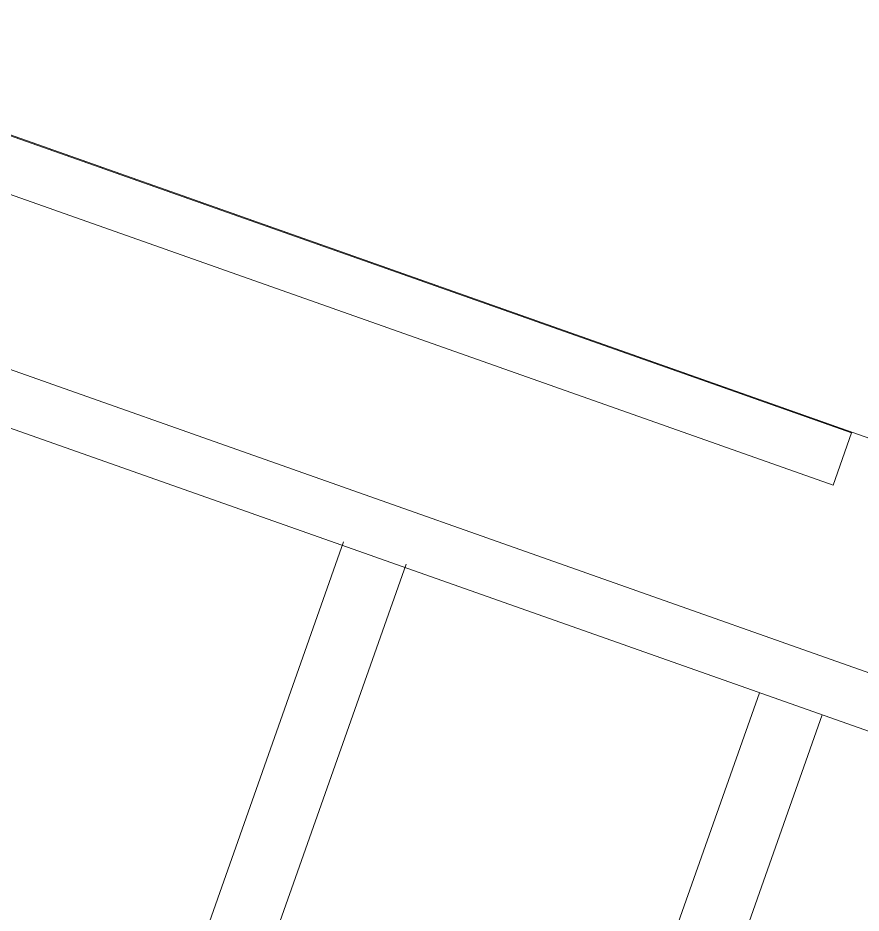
# Model space of a CAD drawing. Header units: centimetres. Extents: x -38353 to 28366, y -42745 to 17597.
# Drawn here: x -20545.61 to -20507.49, y -23451.83 to -23411.34 of the extents above; entities that cross this region are included whole.
import ezdxf

# ---------------------------------------------------------------- set-up
doc = ezdxf.new("R2010")
doc.units = ezdxf.units.CM
doc.header["$LTSCALE"] = 500
for name, color, linetype, lineweight in [('A-DOOR', 31, 'Continuous', 9), ('A-DOOR-FRAM', 31, 'Continuous', 9), ('A-FLOR-HRAL', 11, 'Continuous', 9), ('A-WALL', 113, 'Continuous', 9)]:
    doc.layers.add(name, color=color, linetype=linetype, lineweight=lineweight)

# ---------------------------------------------------------------- blocks, each defined once
blk = doc.blocks.new('Railing - 25mm 2-265523-A vaziyet')
at = {"layer": 'A-FLOR-HRAL'}
for p, q in [((-29010.091, 2581), (-29010.091, 2495)), ((-29007.591, 2495), (-29007.591, 2581))]:
    blk.add_line(p, q, dxfattribs=at)
blk = doc.blocks.new('Railing - Railing-1709274-A vaziyet')
at = {"layer": 'A-FLOR-HRAL'}
for p, q in [((-28811.174, 2525), (-28907.759, 2525)), ((-28907.759, 2522), (-28811.174, 2522)), ((-28811.341, 2505), (-28907.611, 2505)), ((-28907.605, 2502), (-28811.341, 2502))]:
    blk.add_line(p, q, dxfattribs=at)
blk.add_blockref('Railing - 25mm 2-265523-A vaziyet', (198.75, 0))
blk = doc.blocks.new('M_Single-Flush Vision - yangına dayanıklı camlı kapı 100x220-1924418-A vaziyet')
at = {"layer": 'A-DOOR-FRAM'}
for p, q in [((-28801.381, 2505), (-28801.381, 2732.6)), ((-28798.881, 2732.6), (-28798.881, 2505)), ((-28798.881, 2505), (-28801.381, 2505))]:
    blk.add_line(p, q, dxfattribs=at)

msp = doc.modelspace()

# ---------------------------------------------------------------- linework, layer by layer
at = {"layer": 'A-WALL'}
msp.add_line((-20498.487, -23433.406), (-21007.632, -23253.486), dxfattribs=at)

# ---------------------------------------------------------------- block references
at = {"layer": 'A-DOOR', "rotation": 70.5377214474292}
msp.add_blockref('M_Single-Flush Vision - yangına dayanıklı camlı kapı 100x220-1924418-A vaziyet', (-8550.672, 2888.6), dxfattribs=at)
at = {"layer": 'A-FLOR-HRAL', "rotation": 70.5377214474292}
msp.add_blockref('Railing - Railing-1709274-A vaziyet', (-8550.672, 2888.6), dxfattribs=at)

doc.saveas('drawing.dxf')
